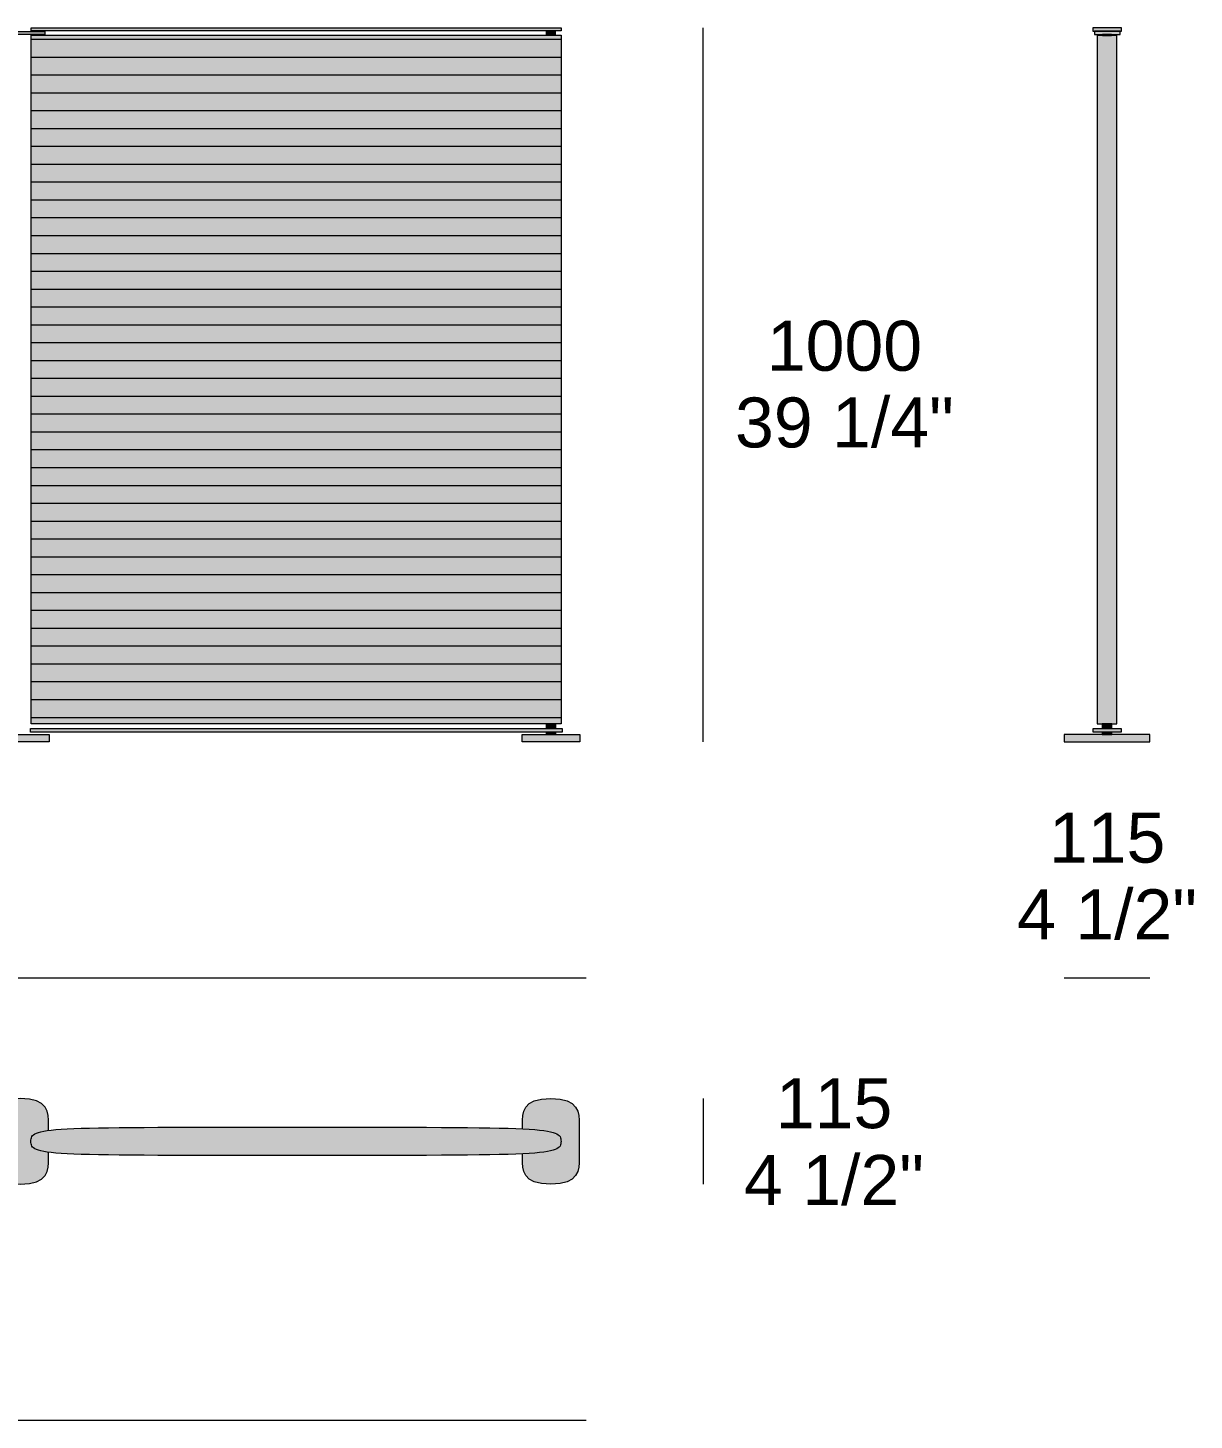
# Model space of a CAD drawing. Header units: millimetres. Extents: x -23380 to 52531, y -5628 to 1041.
# Drawn here: x -11021 to -9387, y -1709 to 241 of the extents above; entities that cross this region are included whole.
import ezdxf

# ---------------------------------------------------------------- set-up
doc = ezdxf.new("R2010")
doc.units = ezdxf.units.MM
for name, color, linetype, lineweight in [('dimensions', 7, 'Continuous', 5), ('drawing', 7, 'Continuous', 5), ('hatch', 9, 'Continuous', 5), ('ropes', 7, 'Continuous', 0)]:
    doc.layers.add(name, color=color, linetype=linetype, lineweight=lineweight)
doc.styles.add('Poliform mm', font='arial.ttf')
doc.styles.add('Poliform pollici', font='arial.ttf')

msp = doc.modelspace()

# ---------------------------------------------------------------- hatches: boundary and pattern name
at = {"layer": 'hatch'}
for points in [[(-11024.8, 231.6), (-11037.7, 231.6), (-11065.8, 231.6), (-11065.8, 235.7), (-10997.1, 235.7), (-10997.1, 231.6)], [(-10274, 236.6), (-11016.2, 236.6), (-11016.2, 240.9), (-10274, 240.9)], [(-10281.7, 230.7), (-10294.4, 230.7), (-10294.4, 236.6), (-10281.7, 236.6)], [(-9529.4, 236.4), (-9529.4, 240.9), (-9488.8, 240.9), (-9488.8, 236.4)], [(-9490.7, 236.4), (-9490.7, 231.6), (-9526.9, 231.6), (-9526.9, 236.4)], [(-10274, -734.1), (-11016.2, -734.1), (-11016.2, 230.7), (-10274, 230.7)], [(-9502.7, -734.2), (-9515.9, -734.2), (-9523, -734.2), (-9523, 230.4), (-9515.8, 230.4), (-9502.8, 230.4), (-9495.5, 230.4), (-9495.5, -734.2)], [(-9502.8, 231.6), (-9502.8, 230.4), (-9515.8, 230.4), (-9515.8, 231.6)], [(-10272.3, -745.8), (-11017.1, -745.8), (-11017.1, -740.7), (-10272.3, -740.7)], [(-10294.4, -740.7), (-10294.4, -734.1), (-10281.7, -734.1), (-10281.7, -740.7)], [(-9529.1, -745.2), (-9529.1, -740.9), (-9489.2, -740.9), (-9489.2, -745.2)], [(-9502.7, -740.9), (-9515.9, -740.9), (-9515.9, -734.2), (-9502.7, -734.2)], [(-10991.2, -759.1), (-11071.9, -759.1), (-11071.9, -749.1), (-10991.2, -749.1)], [(-10294.4, -749.1), (-10281.7, -749.1), (-10248, -749.1), (-10248, -759.1), (-10328.7, -759.1), (-10328.7, -749.1)], [(-10281.7, -745.8), (-10281.7, -749.1), (-10294.4, -749.1), (-10294.4, -745.8)], [(-9569.2, -759.1), (-9569.2, -749.2), (-9449.2, -749.2), (-9449.2, -759.1)], [(-9515.9, -745.2), (-9502.7, -745.2), (-9502.7, -749.2), (-9515.9, -749.2)], [(-10991.9, -1334.1), (-10991.9, -1345.7), (-10992, -1348.9), (-10992.1, -1350.5), (-10992.2, -1352), (-10992.3, -1353.6), (-10992.4, -1354.4), (-10992.5, -1355.2), (-10992.7, -1356), (-10992.8, -1356.8), (-10993, -1357.5), (-10993.1, -1358.3), (-10993.3, -1359.1), (-10993.5, -1359.8), (-10993.8, -1360.6), (-10994, -1361.3), (-10994.3, -1362), (-10994.6, -1362.8), (-10994.9, -1363.5), (-10995.2, -1364.2), (-10995.4, -1364.5), (-10995.6, -1364.9), (-10995.8, -1365.2), (-10996, -1365.6), (-10996.2, -1365.9), (-10996.4, -1366.2), (-10996.7, -1366.6), (-10996.9, -1366.9), (-10997.1, -1367.2), (-10997.4, -1367.5), (-10997.6, -1367.9), (-10997.9, -1368.2), (-10998.2, -1368.5), (-10998.4, -1368.8), (-10998.7, -1369.1), (-10999, -1369.4), (-10999.3, -1369.7), (-10999.6, -1370), (-10999.9, -1370.3), (-11000.2, -1370.6), (-11000.6, -1370.9), (-11000.9, -1371.2), (-11001.3, -1371.4), (-11001.6, -1371.7), (-11002, -1372), (-11002.4, -1372.2), (-11002.8, -1372.5), (-11003.2, -1372.8), (-11003.6, -1373), (-11004, -1373.3), (-11004.4, -1373.5), (-11004.8, -1373.7), (-11005.7, -1374.2), (-11006.7, -1374.6), (-11007.7, -1375.1), (-11008.7, -1375.5), (-11009.8, -1375.9), (-11010.9, -1376.2), (-11012.1, -1376.6), (-11013.3, -1376.9), (-11014.5, -1377.2), (-11015.8, -1377.5), (-11017.2, -1377.7), (-11018.6, -1377.9), (-11020, -1378.1), (-11021.5, -1378.3), (-11023.1, -1378.5), (-11024.7, -1378.6), (-11026.4, -1378.7), (-11028.1, -1378.7), (-11031.7, -1378.8), (-11035.3, -1378.7), (-11037, -1378.7), (-11038.7, -1378.6), (-11040.3, -1378.5), (-11041.9, -1378.3), (-11043.4, -1378.1), (-11044.8, -1377.9), (-11046.2, -1377.7), (-11047.6, -1377.5), (-11048.9, -1377.2), (-11050.1, -1376.9), (-11051.4, -1376.6), (-11052.5, -1376.2), (-11053.6, -1375.9), (-11054.7, -1375.5), (-11055.7, -1375.1), (-11056.7, -1374.6), (-11057.7, -1374.2), (-11058.6, -1373.7), (-11059, -1373.5), (-11059.4, -1373.3), (-11059.8, -1373), (-11060.2, -1372.8), (-11060.6, -1372.5), (-11061, -1372.2), (-11061.4, -1372), (-11061.8, -1371.7), (-11062.1, -1371.4), (-11062.5, -1371.2), (-11062.8, -1370.9), (-11063.2, -1370.6), (-11063.5, -1370.3), (-11063.8, -1370), (-11064.1, -1369.7), (-11064.4, -1369.4), (-11064.7, -1369.1), (-11065, -1368.8), (-11065.3, -1368.5), (-11065.5, -1368.2), (-11065.8, -1367.9), (-11066, -1367.5), (-11066.3, -1367.2), (-11066.5, -1366.9), (-11066.7, -1366.6), (-11067, -1366.2), (-11067.2, -1365.9), (-11067.4, -1365.6), (-11067.6, -1365.2), (-11067.8, -1364.9), (-11068, -1364.5), (-11068.2, -1364.2), (-11068.5, -1363.5), (-11068.8, -1362.8), (-11069.1, -1362), (-11069.4, -1361.3), (-11069.6, -1360.6), (-11069.9, -1359.8), (-11070.1, -1359.1), (-11070.3, -1358.3), (-11070.4, -1357.5), (-11070.6, -1356.8), (-11070.7, -1356), (-11070.9, -1355.2), (-11071, -1354.4), (-11071.1, -1353.6), (-11071.2, -1352), (-11071.3, -1350.5), (-11071.4, -1348.9), (-11071.5, -1345.7), (-11071.5, -1334.1), (-11067.5, -1333.6), (-11064, -1333), (-11062.3, -1332.6), (-11060.8, -1332.3), (-11059.4, -1332), (-11058.1, -1331.6), (-11056.9, -1331.2), (-11055.8, -1330.9), (-11055.2, -1330.7), (-11054.7, -1330.5), (-11054.2, -1330.3), (-11053.8, -1330), (-11053.3, -1329.8), (-11052.9, -1329.6), (-11052.5, -1329.4), (-11052.1, -1329.2), (-11051.7, -1329), (-11051.3, -1328.7), (-11051, -1328.5), (-11050.7, -1328.3), (-11050.4, -1328), (-11050.1, -1327.8), (-11049.9, -1327.7), (-11049.8, -1327.6), (-11049.7, -1327.4), (-11049.5, -1327.3), (-11049.4, -1327.2), (-11049.3, -1327.1), (-11049.2, -1326.9), (-11049, -1326.8), (-11048.9, -1326.7), (-11048.8, -1326.6), (-11048.7, -1326.4), (-11048.6, -1326.3), (-11048.5, -1326.2), (-11048.4, -1326), (-11048.3, -1325.9), (-11048.3, -1325.8), (-11048.2, -1325.6), (-11048.1, -1325.5), (-11048, -1325.4), (-11047.9, -1325.2), (-11047.9, -1325.1), (-11047.8, -1324.9), (-11047.7, -1324.8), (-11047.7, -1324.6), (-11047.6, -1324.5), (-11047.5, -1324.4), (-11047.4, -1324.1), (-11047.3, -1323.8), (-11047.2, -1323.5), (-11047.2, -1323.2), (-11047.1, -1322.9), (-11047, -1322.6), (-11047, -1322.2), (-11046.9, -1321.9), (-11046.9, -1321.6), (-11046.8, -1321.3), (-11046.8, -1320.9), (-11046.8, -1320.3), (-11046.7, -1319.6), (-11046.7, -1318.9), (-11046.7, -1318.1), (-11046.8, -1317.5), (-11046.8, -1316.8), (-11046.8, -1316.4), (-11046.9, -1316.1), (-11046.9, -1315.8), (-11047, -1315.5), (-11047, -1315.2), (-11047.1, -1314.8), (-11047.2, -1314.5), (-11047.2, -1314.2), (-11047.3, -1313.9), (-11047.4, -1313.6), (-11047.5, -1313.3), (-11047.6, -1313.2), (-11047.7, -1313.1), (-11047.7, -1312.9), (-11047.8, -1312.8), (-11047.9, -1312.6), (-11047.9, -1312.5), (-11048, -1312.4), (-11048.1, -1312.2), (-11048.2, -1312.1), (-11048.3, -1311.9), (-11048.3, -1311.8), (-11048.4, -1311.7), (-11048.5, -1311.5), (-11048.6, -1311.4), (-11048.7, -1311.3), (-11048.8, -1311.2), (-11048.9, -1311), (-11049, -1310.9), (-11049.2, -1310.8), (-11049.3, -1310.6), (-11049.4, -1310.5), (-11049.5, -1310.4), (-11049.7, -1310.3), (-11049.8, -1310.1), (-11049.9, -1310), (-11050.1, -1309.9), (-11050.4, -1309.7), (-11050.7, -1309.4), (-11051, -1309.2), (-11051.3, -1309), (-11051.7, -1308.7), (-11052.1, -1308.5), (-11052.5, -1308.3), (-11052.9, -1308.1), (-11053.3, -1307.9), (-11053.8, -1307.7), (-11054.2, -1307.5), (-11054.7, -1307.3), (-11055.2, -1307.1), (-11055.8, -1306.9), (-11056.9, -1306.5), (-11058.1, -1306.1), (-11059.4, -1305.8), (-11060.8, -1305.4), (-11062.3, -1305.1), (-11064, -1304.8), (-11067.5, -1304.1), (-11071.5, -1303.6), (-11071.5, -1295.6), (-11071.5, -1292.4), (-11071.4, -1289.2), (-11071.3, -1287.6), (-11071.2, -1285.9), (-11071.1, -1284.3), (-11070.9, -1282.7), (-11070.7, -1282), (-11070.6, -1281.2), (-11070.4, -1280.4), (-11070.3, -1279.6), (-11070.1, -1278.8), (-11069.9, -1278.1), (-11069.6, -1277.3), (-11069.4, -1276.6), (-11069.1, -1275.8), (-11068.8, -1275.1), (-11068.5, -1274.4), (-11068.2, -1273.6), (-11068, -1273.3), (-11067.8, -1272.9), (-11067.6, -1272.6), (-11067.4, -1272.2), (-11067.2, -1271.9), (-11067, -1271.6), (-11066.7, -1271.2), (-11066.5, -1270.9), (-11066.3, -1270.6), (-11066, -1270.2), (-11065.8, -1269.9), (-11065.5, -1269.6), (-11065.3, -1269.3), (-11065, -1269), (-11064.7, -1268.6), (-11064.4, -1268.3), (-11064.1, -1268), (-11063.8, -1267.7), (-11063.5, -1267.4), (-11063.2, -1267.1), (-11062.8, -1266.9), (-11062.5, -1266.6), (-11062.1, -1266.3), (-11061.8, -1266), (-11061.4, -1265.7), (-11061, -1265.5), (-11060.6, -1265.2), (-11060.2, -1264.9), (-11059.8, -1264.7), (-11059.4, -1264.4), (-11059, -1264.2), (-11058.6, -1264), (-11058.1, -1263.7), (-11057.7, -1263.5), (-11056.7, -1263), (-11055.7, -1262.6), (-11054.7, -1262.2), (-11053.6, -1261.8), (-11052.5, -1261.4), (-11051.4, -1261.1), (-11050.1, -1260.8), (-11048.9, -1260.5), (-11047.6, -1260.2), (-11046.2, -1259.9), (-11044.8, -1259.7), (-11043.4, -1259.5), (-11041.9, -1259.3), (-11040.3, -1259.2), (-11038.7, -1259), (-11037, -1258.9), (-11035.3, -1258.9), (-11031.7, -1258.8), (-11028.1, -1258.9), (-11026.4, -1258.9), (-11024.7, -1259), (-11023.1, -1259.2), (-11021.5, -1259.3), (-11020, -1259.5), (-11018.6, -1259.7), (-11017.2, -1259.9), (-11015.8, -1260.2), (-11014.5, -1260.5), (-11013.3, -1260.8), (-11012, -1261.1), (-11010.9, -1261.4), (-11009.8, -1261.8), (-11008.7, -1262.2), (-11007.7, -1262.6), (-11006.7, -1263), (-11005.7, -1263.5), (-11005.3, -1263.7), (-11004.8, -1264), (-11004.4, -1264.2), (-11004, -1264.4), (-11003.6, -1264.7), (-11003.2, -1264.9), (-11002.8, -1265.2), (-11002.4, -1265.5), (-11002, -1265.7), (-11001.6, -1266), (-11001.3, -1266.3), (-11000.9, -1266.6), (-11000.6, -1266.9), (-11000.2, -1267.1), (-10999.9, -1267.4), (-10999.6, -1267.7), (-10999.3, -1268), (-10999, -1268.3), (-10998.7, -1268.6), (-10998.4, -1269), (-10998.2, -1269.3), (-10997.9, -1269.6), (-10997.6, -1269.9), (-10997.4, -1270.2), (-10997.1, -1270.6), (-10996.9, -1270.9), (-10996.7, -1271.2), (-10996.4, -1271.6), (-10996.2, -1271.9), (-10996, -1272.2), (-10995.8, -1272.6), (-10995.6, -1272.9), (-10995.4, -1273.3), (-10995.2, -1273.6), (-10994.9, -1274.4), (-10994.6, -1275.1), (-10994.3, -1275.8), (-10994, -1276.6), (-10993.8, -1277.3), (-10993.5, -1278.1), (-10993.3, -1278.8), (-10993.1, -1279.6), (-10993, -1280.4), (-10992.8, -1281.2), (-10992.7, -1282), (-10992.5, -1282.7), (-10992.3, -1284.3), (-10992.2, -1285.9), (-10992.1, -1287.6), (-10992, -1289.2), (-10991.9, -1292.4), (-10991.9, -1303.6), (-10995.9, -1304.1), (-10999.4, -1304.8), (-11001.1, -1305.1), (-11002.6, -1305.4), (-11004, -1305.8), (-11005.3, -1306.1), (-11006.5, -1306.5), (-11007.6, -1306.9), (-11008.2, -1307.1), (-11008.7, -1307.3), (-11009.2, -1307.5), (-11009.6, -1307.7), (-11010.1, -1307.9), (-11010.5, -1308.1), (-11010.9, -1308.3), (-11011.3, -1308.5), (-11011.7, -1308.7), (-11012.1, -1309), (-11012.4, -1309.2), (-11012.7, -1309.4), (-11013, -1309.7), (-11013.3, -1309.9), (-11013.5, -1310), (-11013.6, -1310.1), (-11013.7, -1310.3), (-11013.9, -1310.4), (-11014, -1310.5), (-11014.1, -1310.6), (-11014.2, -1310.8), (-11014.4, -1310.9), (-11014.5, -1311), (-11014.6, -1311.2), (-11014.7, -1311.3), (-11014.8, -1311.4), (-11014.9, -1311.5), (-11015, -1311.7), (-11015.1, -1311.8), (-11015.1, -1311.9), (-11015.2, -1312.1), (-11015.3, -1312.2), (-11015.4, -1312.4), (-11015.5, -1312.5), (-11015.5, -1312.6), (-11015.6, -1312.8), (-11015.7, -1312.9), (-11015.7, -1313.1), (-11015.8, -1313.2), (-11015.9, -1313.3), (-11016, -1313.6), (-11016.1, -1313.9), (-11016.2, -1314.2), (-11016.2, -1314.5), (-11016.3, -1314.8), (-11016.4, -1315.2), (-11016.4, -1315.5), (-11016.5, -1315.8), (-11016.5, -1316.1), (-11016.6, -1316.4), (-11016.6, -1316.8), (-11016.6, -1317.5), (-11016.7, -1318.1), (-11016.7, -1318.9), (-11016.7, -1319.6), (-11016.6, -1320.3), (-11016.6, -1320.9), (-11016.6, -1321.3), (-11016.5, -1321.6), (-11016.5, -1321.9), (-11016.4, -1322.2), (-11016.4, -1322.6), (-11016.3, -1322.9), (-11016.2, -1323.2), (-11016.2, -1323.5), (-11016.1, -1323.8), (-11016, -1324.1), (-11015.9, -1324.4), (-11015.8, -1324.5), (-11015.7, -1324.6), (-11015.7, -1324.8), (-11015.6, -1324.9), (-11015.5, -1325.1), (-11015.5, -1325.2), (-11015.4, -1325.4), (-11015.3, -1325.5), (-11015.2, -1325.6), (-11015.1, -1325.8), (-11015.1, -1325.9), (-11015, -1326), (-11014.9, -1326.2), (-11014.8, -1326.3), (-11014.7, -1326.4), (-11014.6, -1326.6), (-11014.5, -1326.7), (-11014.4, -1326.8), (-11014.2, -1326.9), (-11014.1, -1327.1), (-11014, -1327.2), (-11013.9, -1327.3), (-11013.7, -1327.4), (-11013.6, -1327.6), (-11013.5, -1327.7), (-11013.3, -1327.8), (-11013, -1328), (-11012.7, -1328.3), (-11012.4, -1328.5), (-11012.1, -1328.7), (-11011.7, -1329), (-11011.3, -1329.2), (-11010.9, -1329.4), (-11010.5, -1329.6), (-11010.1, -1329.8), (-11009.6, -1330), (-11009.2, -1330.3), (-11008.7, -1330.5), (-11008.2, -1330.7), (-11007.6, -1330.9), (-11006.5, -1331.2), (-11005.3, -1331.6), (-11004, -1332), (-11002.6, -1332.3), (-11001.1, -1332.6), (-10999.4, -1333), (-10995.9, -1333.6)], [(-10328.3, -1301.4), (-10328.3, -1292.4), (-10328.2, -1289.2), (-10328.1, -1287.6), (-10328, -1285.9), (-10327.9, -1284.3), (-10327.7, -1282.7), (-10327.6, -1282), (-10327.4, -1281.2), (-10327.3, -1280.4), (-10327.1, -1279.6), (-10326.9, -1278.8), (-10326.7, -1278.1), (-10326.5, -1277.3), (-10326.2, -1276.6), (-10325.9, -1275.8), (-10325.6, -1275.1), (-10325.3, -1274.4), (-10325, -1273.6), (-10324.8, -1273.3), (-10324.6, -1272.9), (-10324.4, -1272.6), (-10324.2, -1272.2), (-10324, -1271.9), (-10323.8, -1271.6), (-10323.6, -1271.2), (-10323.3, -1270.9), (-10323.1, -1270.6), (-10322.8, -1270.2), (-10322.6, -1269.9), (-10322.3, -1269.6), (-10322.1, -1269.3), (-10321.8, -1269), (-10321.5, -1268.6), (-10321.2, -1268.3), (-10320.9, -1268), (-10320.6, -1267.7), (-10320.3, -1267.4), (-10320, -1267.1), (-10319.6, -1266.9), (-10319.3, -1266.6), (-10318.9, -1266.3), (-10318.6, -1266), (-10318.2, -1265.7), (-10317.8, -1265.5), (-10317.5, -1265.2), (-10317.1, -1264.9), (-10316.6, -1264.7), (-10316.2, -1264.4), (-10315.8, -1264.2), (-10315.4, -1264), (-10314.9, -1263.7), (-10314.5, -1263.5), (-10313.5, -1263), (-10312.5, -1262.6), (-10311.5, -1262.2), (-10310.4, -1261.8), (-10309.3, -1261.4), (-10308.2, -1261.1), (-10307, -1260.8), (-10305.7, -1260.5), (-10304.4, -1260.2), (-10303, -1259.9), (-10301.6, -1259.7), (-10300.2, -1259.5), (-10298.7, -1259.3), (-10297.1, -1259.2), (-10295.5, -1259), (-10293.9, -1258.9), (-10292.1, -1258.9), (-10288.5, -1258.8), (-10284.9, -1258.9), (-10283.2, -1258.9), (-10281.5, -1259), (-10279.9, -1259.2), (-10278.3, -1259.3), (-10276.8, -1259.5), (-10275.4, -1259.7), (-10274, -1259.9), (-10272.6, -1260.2), (-10271.3, -1260.5), (-10270.1, -1260.8), (-10268.9, -1261.1), (-10267.7, -1261.4), (-10266.6, -1261.8), (-10265.5, -1262.2), (-10264.5, -1262.6), (-10263.5, -1263), (-10262.6, -1263.5), (-10262.1, -1263.7), (-10261.7, -1264), (-10261.2, -1264.2), (-10260.8, -1264.4), (-10260.4, -1264.7), (-10260, -1264.9), (-10259.6, -1265.2), (-10259.2, -1265.5), (-10258.8, -1265.7), (-10258.4, -1266), (-10258.1, -1266.3), (-10257.7, -1266.6), (-10257.4, -1266.9), (-10257.1, -1267.1), (-10256.7, -1267.4), (-10256.4, -1267.7), (-10256.1, -1268), (-10255.8, -1268.3), (-10255.5, -1268.6), (-10255.2, -1269), (-10255, -1269.3), (-10254.7, -1269.6), (-10254.4, -1269.9), (-10254.2, -1270.2), (-10253.9, -1270.6), (-10253.7, -1270.9), (-10253.5, -1271.2), (-10253.3, -1271.6), (-10253, -1271.9), (-10252.8, -1272.2), (-10252.6, -1272.6), (-10252.4, -1272.9), (-10252.2, -1273.3), (-10252.1, -1273.6), (-10251.7, -1274.4), (-10251.4, -1275.1), (-10251.1, -1275.8), (-10250.8, -1276.6), (-10250.6, -1277.3), (-10250.3, -1278.1), (-10250.1, -1278.8), (-10249.9, -1279.6), (-10249.8, -1280.4), (-10249.6, -1281.2), (-10249.5, -1282), (-10249.4, -1282.7), (-10249.1, -1284.3), (-10249, -1285.9), (-10248.9, -1287.6), (-10248.8, -1289.2), (-10248.7, -1292.4), (-10248.7, -1345.7), (-10248.8, -1348.9), (-10248.9, -1350.5), (-10249, -1352), (-10249.1, -1353.6), (-10249.2, -1354.4), (-10249.4, -1355.2), (-10249.5, -1356), (-10249.6, -1356.8), (-10249.8, -1357.5), (-10249.9, -1358.3), (-10250.1, -1359.1), (-10250.3, -1359.8), (-10250.6, -1360.6), (-10250.8, -1361.3), (-10251.1, -1362), (-10251.4, -1362.8), (-10251.7, -1363.5), (-10252.1, -1364.2), (-10252.2, -1364.5), (-10252.4, -1364.9), (-10252.6, -1365.2), (-10252.8, -1365.6), (-10253, -1365.9), (-10253.3, -1366.2), (-10253.5, -1366.6), (-10253.7, -1366.9), (-10253.9, -1367.2), (-10254.2, -1367.5), (-10254.4, -1367.9), (-10254.7, -1368.2), (-10255, -1368.5), (-10255.2, -1368.8), (-10255.5, -1369.1), (-10255.8, -1369.4), (-10256.1, -1369.7), (-10256.4, -1370), (-10256.7, -1370.3), (-10257.1, -1370.6), (-10257.4, -1370.9), (-10257.7, -1371.2), (-10258.1, -1371.4), (-10258.4, -1371.7), (-10258.8, -1372), (-10259.2, -1372.2), (-10259.6, -1372.5), (-10260, -1372.8), (-10260.4, -1373), (-10260.8, -1373.3), (-10261.2, -1373.5), (-10261.7, -1373.7), (-10262.6, -1374.2), (-10263.5, -1374.6), (-10264.5, -1375.1), (-10265.5, -1375.5), (-10266.6, -1375.9), (-10267.7, -1376.2), (-10268.9, -1376.6), (-10270.1, -1376.9), (-10271.3, -1377.2), (-10272.6, -1377.5), (-10274, -1377.7), (-10275.4, -1377.9), (-10276.8, -1378.1), (-10278.3, -1378.3), (-10279.9, -1378.5), (-10281.5, -1378.6), (-10283.2, -1378.7), (-10284.9, -1378.7), (-10288.5, -1378.8), (-10292.1, -1378.7), (-10293.8, -1378.7), (-10295.5, -1378.6), (-10297.1, -1378.5), (-10298.7, -1378.3), (-10300.2, -1378.1), (-10301.6, -1377.9), (-10303, -1377.7), (-10304.4, -1377.5), (-10305.7, -1377.2), (-10307, -1376.9), (-10308.2, -1376.6), (-10309.3, -1376.2), (-10310.4, -1375.9), (-10311.5, -1375.5), (-10312.5, -1375.1), (-10313.5, -1374.6), (-10314.5, -1374.2), (-10315.4, -1373.7), (-10315.8, -1373.5), (-10316.2, -1373.3), (-10316.6, -1373), (-10317.1, -1372.8), (-10317.4, -1372.5), (-10317.8, -1372.2), (-10318.2, -1372), (-10318.6, -1371.7), (-10318.9, -1371.4), (-10319.3, -1371.2), (-10319.6, -1370.9), (-10320, -1370.6), (-10320.3, -1370.3), (-10320.6, -1370), (-10320.9, -1369.7), (-10321.2, -1369.4), (-10321.5, -1369.1), (-10321.8, -1368.8), (-10322.1, -1368.5), (-10322.3, -1368.2), (-10322.6, -1367.9), (-10322.8, -1367.5), (-10323.1, -1367.2), (-10323.3, -1366.9), (-10323.6, -1366.6), (-10323.8, -1366.2), (-10324, -1365.9), (-10324.2, -1365.6), (-10324.4, -1365.2), (-10324.6, -1364.9), (-10324.8, -1364.5), (-10325, -1364.2), (-10325.3, -1363.5), (-10325.6, -1362.8), (-10325.9, -1362), (-10326.2, -1361.3), (-10326.5, -1360.6), (-10326.7, -1359.8), (-10326.9, -1359.1), (-10327.1, -1358.3), (-10327.3, -1357.5), (-10327.4, -1356.8), (-10327.6, -1356), (-10327.7, -1355.2), (-10327.8, -1354.4), (-10327.9, -1353.6), (-10328, -1352), (-10328.1, -1350.5), (-10328.2, -1348.9), (-10328.3, -1345.7), (-10328.3, -1336.3), (-10311.5, -1335.3), (-10304.6, -1334.6), (-10298.6, -1333.9), (-10295.9, -1333.6), (-10293.4, -1333.2), (-10291.1, -1332.8), (-10289, -1332.3), (-10287.1, -1331.9), (-10286.2, -1331.6), (-10285.3, -1331.4), (-10284.5, -1331.2), (-10283.8, -1330.9), (-10283, -1330.7), (-10282.3, -1330.4), (-10281.7, -1330.1), (-10281, -1329.9), (-10280.4, -1329.6), (-10279.9, -1329.3), (-10279.4, -1329), (-10279.1, -1328.9), (-10278.9, -1328.7), (-10278.6, -1328.6), (-10278.4, -1328.4), (-10278.2, -1328.3), (-10278, -1328.1), (-10277.8, -1328), (-10277.6, -1327.8), (-10277.4, -1327.6), (-10277.2, -1327.5), (-10277, -1327.3), (-10276.9, -1327.2), (-10276.7, -1327), (-10276.5, -1326.8), (-10276.4, -1326.7), (-10276.3, -1326.5), (-10276.1, -1326.3), (-10276, -1326.2), (-10275.9, -1326), (-10275.7, -1325.8), (-10275.6, -1325.6), (-10275.5, -1325.5), (-10275.4, -1325.3), (-10275.3, -1325.1), (-10275.2, -1324.9), (-10275.1, -1324.7), (-10275, -1324.5), (-10275, -1324.3), (-10274.9, -1324.2), (-10274.8, -1324), (-10274.7, -1323.8), (-10274.7, -1323.6), (-10274.6, -1323.4), (-10274.6, -1323.2), (-10274.5, -1323), (-10274.5, -1322.8), (-10274.4, -1322.6), (-10274.4, -1322.4), (-10274.3, -1322), (-10274.3, -1321.5), (-10274.2, -1321.1), (-10274.2, -1320.7), (-10274.2, -1320.2), (-10274.1, -1319.8), (-10274.1, -1318.9), (-10274.1, -1317.9), (-10274.2, -1317.5), (-10274.2, -1317), (-10274.2, -1316.6), (-10274.3, -1316.2), (-10274.3, -1315.8), (-10274.4, -1315.3), (-10274.4, -1315.1), (-10274.5, -1314.9), (-10274.5, -1314.7), (-10274.6, -1314.5), (-10274.6, -1314.3), (-10274.7, -1314.1), (-10274.7, -1313.9), (-10274.8, -1313.7), (-10274.9, -1313.6), (-10275, -1313.4), (-10275, -1313.2), (-10275.1, -1313), (-10275.2, -1312.8), (-10275.3, -1312.6), (-10275.4, -1312.4), (-10275.5, -1312.3), (-10275.6, -1312.1), (-10275.7, -1311.9), (-10275.9, -1311.7), (-10276, -1311.6), (-10276.1, -1311.4), (-10276.3, -1311.2), (-10276.4, -1311), (-10276.5, -1310.9), (-10276.7, -1310.7), (-10276.9, -1310.5), (-10277, -1310.4), (-10277.2, -1310.2), (-10277.4, -1310.1), (-10277.6, -1309.9), (-10277.8, -1309.7), (-10278, -1309.6), (-10278.2, -1309.4), (-10278.4, -1309.3), (-10278.6, -1309.1), (-10278.9, -1309), (-10279.1, -1308.8), (-10279.4, -1308.7), (-10279.9, -1308.4), (-10280.4, -1308.1), (-10281, -1307.8), (-10281.7, -1307.6), (-10282.3, -1307.3), (-10283, -1307), (-10283.8, -1306.8), (-10284.5, -1306.5), (-10285.3, -1306.3), (-10286.2, -1306.1), (-10287.1, -1305.8), (-10289, -1305.4), (-10291.1, -1304.9), (-10293.4, -1304.5), (-10295.9, -1304.1), (-10298.6, -1303.8), (-10304.6, -1303.1), (-10311.5, -1302.5)], [(-10274.1, -1318.9), (-10274.1, -1319.8), (-10274.2, -1320.2), (-10274.2, -1320.7), (-10274.2, -1321.1), (-10274.3, -1321.5), (-10274.3, -1322), (-10274.4, -1322.4), (-10274.4, -1322.6), (-10274.5, -1322.8), (-10274.5, -1323), (-10274.6, -1323.2), (-10274.6, -1323.4), (-10274.7, -1323.6), (-10274.7, -1323.8), (-10274.8, -1324), (-10274.9, -1324.2), (-10275, -1324.3), (-10275, -1324.5), (-10275.1, -1324.7), (-10275.2, -1324.9), (-10275.3, -1325.1), (-10275.4, -1325.3), (-10275.5, -1325.5), (-10275.6, -1325.6), (-10275.7, -1325.8), (-10275.9, -1326), (-10276, -1326.2), (-10276.1, -1326.3), (-10276.3, -1326.5), (-10276.4, -1326.7), (-10276.5, -1326.8), (-10276.7, -1327), (-10276.9, -1327.2), (-10277, -1327.3), (-10277.2, -1327.5), (-10277.4, -1327.6), (-10277.6, -1327.8), (-10277.8, -1328), (-10278, -1328.1), (-10278.2, -1328.3), (-10278.4, -1328.4), (-10278.6, -1328.6), (-10278.9, -1328.7), (-10279.1, -1328.9), (-10279.4, -1329), (-10279.9, -1329.3), (-10280.4, -1329.6), (-10281, -1329.9), (-10281.7, -1330.1), (-10282.3, -1330.4), (-10283, -1330.7), (-10283.8, -1330.9), (-10284.5, -1331.2), (-10285.3, -1331.4), (-10286.2, -1331.6), (-10287.1, -1331.9), (-10289, -1332.3), (-10291.1, -1332.8), (-10293.4, -1333.2), (-10295.9, -1333.6), (-10298.6, -1333.9), (-10304.6, -1334.6), (-10311.5, -1335.3), (-10328.3, -1336.3), (-10374.9, -1337.7), (-10890.2, -1338.2), (-10954.2, -1336.8), (-10975.9, -1335.7), (-10984.6, -1334.9), (-10991.9, -1334.1), (-10995.9, -1333.6), (-10999.4, -1333), (-11001.1, -1332.6), (-11002.6, -1332.3), (-11004, -1332), (-11005.3, -1331.6), (-11006.5, -1331.2), (-11007.6, -1330.9), (-11008.2, -1330.7), (-11008.7, -1330.5), (-11009.2, -1330.3), (-11009.6, -1330), (-11010.1, -1329.8), (-11010.5, -1329.6), (-11010.9, -1329.4), (-11011.3, -1329.2), (-11011.7, -1329), (-11012.1, -1328.7), (-11012.4, -1328.5), (-11012.7, -1328.3), (-11013, -1328), (-11013.3, -1327.8), (-11013.5, -1327.7), (-11013.6, -1327.6), (-11013.7, -1327.4), (-11013.9, -1327.3), (-11014, -1327.2), (-11014.1, -1327.1), (-11014.2, -1326.9), (-11014.4, -1326.8), (-11014.5, -1326.7), (-11014.6, -1326.6), (-11014.7, -1326.4), (-11014.8, -1326.3), (-11014.9, -1326.2), (-11015, -1326), (-11015.1, -1325.9), (-11015.1, -1325.8), (-11015.2, -1325.6), (-11015.3, -1325.5), (-11015.4, -1325.4), (-11015.5, -1325.2), (-11015.5, -1325.1), (-11015.6, -1324.9), (-11015.7, -1324.8), (-11015.7, -1324.6), (-11015.8, -1324.5), (-11015.9, -1324.4), (-11016, -1324.1), (-11016.1, -1323.8), (-11016.2, -1323.5), (-11016.2, -1323.2), (-11016.3, -1322.9), (-11016.4, -1322.6), (-11016.4, -1322.2), (-11016.5, -1321.9), (-11016.5, -1321.6), (-11016.6, -1321.3), (-11016.6, -1320.9), (-11016.6, -1320.3), (-11016.7, -1319.6), (-11016.7, -1318.9), (-11016.7, -1318.1), (-11016.6, -1317.5), (-11016.6, -1316.8), (-11016.6, -1316.4), (-11016.5, -1316.1), (-11016.5, -1315.8), (-11016.4, -1315.5), (-11016.4, -1315.2), (-11016.3, -1314.8), (-11016.2, -1314.5), (-11016.2, -1314.2), (-11016.1, -1313.9), (-11016, -1313.6), (-11015.9, -1313.3), (-11015.8, -1313.2), (-11015.7, -1313.1), (-11015.7, -1312.9), (-11015.6, -1312.8), (-11015.5, -1312.6), (-11015.5, -1312.5), (-11015.4, -1312.4), (-11015.3, -1312.2), (-11015.2, -1312.1), (-11015.1, -1311.9), (-11015.1, -1311.8), (-11015, -1311.7), (-11014.9, -1311.5), (-11014.8, -1311.4), (-11014.7, -1311.3), (-11014.6, -1311.2), (-11014.5, -1311), (-11014.4, -1310.9), (-11014.2, -1310.8), (-11014.1, -1310.6), (-11014, -1310.5), (-11013.9, -1310.4), (-11013.7, -1310.3), (-11013.6, -1310.1), (-11013.5, -1310), (-11013.3, -1309.9), (-11013, -1309.7), (-11012.7, -1309.4), (-11012.4, -1309.2), (-11012.1, -1309), (-11011.7, -1308.7), (-11011.3, -1308.5), (-11010.9, -1308.3), (-11010.5, -1308.1), (-11010.1, -1307.9), (-11009.6, -1307.7), (-11009.2, -1307.5), (-11008.7, -1307.3), (-11008.2, -1307.1), (-11007.6, -1306.9), (-11006.5, -1306.5), (-11005.3, -1306.1), (-11004, -1305.8), (-11002.6, -1305.4), (-11001.1, -1305.1), (-10999.4, -1304.8), (-10995.9, -1304.1), (-10991.9, -1303.6), (-10984.6, -1302.8), (-10975.9, -1302.1), (-10954.2, -1300.9), (-10890.2, -1299.5), (-10374.9, -1300), (-10328.3, -1301.4), (-10311.5, -1302.5), (-10304.6, -1303.1), (-10298.6, -1303.8), (-10295.9, -1304.1), (-10293.4, -1304.5), (-10291.1, -1304.9), (-10289, -1305.4), (-10287.1, -1305.8), (-10286.2, -1306.1), (-10285.3, -1306.3), (-10284.5, -1306.5), (-10283.8, -1306.8), (-10283, -1307), (-10282.3, -1307.3), (-10281.7, -1307.6), (-10281, -1307.8), (-10280.4, -1308.1), (-10279.9, -1308.4), (-10279.4, -1308.7), (-10279.1, -1308.8), (-10278.9, -1309), (-10278.6, -1309.1), (-10278.4, -1309.3), (-10278.2, -1309.4), (-10278, -1309.6), (-10277.8, -1309.7), (-10277.6, -1309.9), (-10277.4, -1310.1), (-10277.2, -1310.2), (-10277, -1310.4), (-10276.9, -1310.5), (-10276.7, -1310.7), (-10276.5, -1310.9), (-10276.4, -1311), (-10276.3, -1311.2), (-10276.1, -1311.4), (-10276, -1311.6), (-10275.9, -1311.7), (-10275.7, -1311.9), (-10275.6, -1312.1), (-10275.5, -1312.3), (-10275.4, -1312.4), (-10275.3, -1312.6), (-10275.2, -1312.8), (-10275.1, -1313), (-10275, -1313.2), (-10275, -1313.4), (-10274.9, -1313.6), (-10274.8, -1313.7), (-10274.7, -1313.9), (-10274.7, -1314.1), (-10274.6, -1314.3), (-10274.6, -1314.5), (-10274.5, -1314.7), (-10274.5, -1314.9), (-10274.4, -1315.1), (-10274.4, -1315.3), (-10274.3, -1315.8), (-10274.3, -1316.2), (-10274.2, -1316.6), (-10274.2, -1317), (-10274.2, -1317.5), (-10274.1, -1317.9)]]:
    msp.add_hatch(color=256, dxfattribs=at).paths.add_polyline_path(points, flags=0)
at = {"layer": 'ropes', "lineweight": 0}
h = msp.add_hatch(dxfattribs=at)
h.set_pattern_fill('HATCH1', color=256, scale=200, style=0, pattern_type=2)
h.set_pattern_definition([(0, (0, 0), (0, 25), [])])
h.paths.add_polyline_path([(-10274, -734.1), (-11016.2, -734.1), (-11016.2, 230.7), (-10274, 230.7)], flags=0)

# ---------------------------------------------------------------- linework, layer by layer
at = {"layer": 'dimensions'}
for points in [[(-10075.2, -759.1), (-10075.2, 240.9)], [(-12567.1, -1089.8), (-10239.1, -1089.8)], [(-12567.1, -1089.8), (-10270.7, -1089.8)], [(-9569.2, -1089.8), (-9449.2, -1089.8)], [(-10075.2, -1258.8), (-10075.2, -1378.8)], [(-12567.1, -1709.5), (-10239.1, -1709.5)], [(-12567.1, -1709.5), (-10270.7, -1709.5)]]:
    msp.add_lwpolyline(points, dxfattribs=at)
at = {"layer": 'drawing'}
for points in [[(-10997.1, 231.6), (-11065.8, 231.6), (-11065.8, 235.7), (-10997.1, 235.7)], [(-10274, 236.6), (-11016.2, 236.6), (-11016.2, 240.9), (-10274, 240.9)], [(-9529.4, 236.4), (-9488.8, 236.4), (-9488.8, 240.9), (-9529.4, 240.9)], [(-9526.9, 231.6), (-9490.7, 231.6), (-9490.7, 236.4), (-9526.9, 236.4)], [(-10274, -734.1), (-11016.2, -734.1), (-11016.2, 230.7), (-10274, 230.7)], [(-9523, -734.2), (-9495.5, -734.2), (-9495.5, 230.4), (-9523, 230.4)], [(-9515.8, 230.4), (-9502.8, 230.4), (-9502.8, 231.6), (-9515.8, 231.6)], [(-10272.3, -745.8), (-11017.1, -745.8), (-11017.1, -740.7), (-10272.3, -740.7)], [(-9529.1, -745.2), (-9489.2, -745.2), (-9489.2, -740.9), (-9529.1, -740.9)], [(-10991.2, -759.1), (-11071.9, -759.1), (-11071.9, -749.1), (-10991.2, -749.1)], [(-10248, -759.1), (-10328.7, -759.1), (-10328.7, -749.1), (-10248, -749.1)], [(-9569.2, -759.1), (-9449.2, -759.1), (-9449.2, -749.2), (-9569.2, -749.2)]]:
    msp.add_lwpolyline(points, close=True, dxfattribs=at)
for points in [[(-10294.4, 230.7), (-10294.4, 236.6)], [(-10281.7, 230.7), (-10281.7, 236.6)], [(-10294.4, -740.7), (-10294.4, -734.1), (-10281.7, -734.1), (-10281.7, -740.7)], [(-9502.7, -740.9), (-9502.7, -734.2), (-9515.9, -734.2), (-9515.9, -740.9)], [(-10281.7, -745.8), (-10281.7, -749.1), (-10294.4, -749.1), (-10294.4, -745.8)], [(-9515.9, -745.2), (-9515.9, -749.2), (-9502.7, -749.2), (-9502.7, -745.2)]]:
    msp.add_lwpolyline(points, dxfattribs=at)
for points, knots in [([(-10991.9, -1303.6), (-10991.9, -1301), (-10991.9, -1282.1), (-10991.9, -1258.8), (-11031.7, -1258.8), (-11071.5, -1258.8), (-11071.5, -1282.1), (-11071.5, -1301), (-11071.5, -1303.6)], [-77.412422, -77.412422, -77.412422, -77.412422, -66.520524, 0, 0, 0, 66.520524, 77.412422, 77.412422, 77.412422, 77.412422]), ([(-10328.3, -1301.4), (-10328.3, -1299.5), (-10328.3, -1281.2), (-10328.3, -1258.8), (-10288.5, -1258.8), (-10248.7, -1258.8), (-10248.7, -1298.8), (-10248.7, -1339.5), (-10248.7, -1378.8), (-10288.5, -1378.8), (-10328.3, -1378.8), (-10328.3, -1356.6), (-10328.3, -1338.3), (-10328.3, -1336.3)], [-74.403911, -74.403911, -74.403911, -74.403911, -66.520524, 0, 0, 0, 66.520524, 133.041049, 199.561573, 199.561573, 199.561573, 266.082097, 274.568529, 274.568529, 274.568529, 274.568529]), ([(-10274.1, -1318.9), (-10274.1, -1299), (-10289.2, -1299), (-10656.2, -1299), (-11001.6, -1299), (-11016.7, -1299), (-11016.7, -1318.9), (-11016.7, -1338.8), (-11001.6, -1338.8), (-10656.2, -1338.8), (-10289.2, -1338.8), (-10274.1, -1338.8), (-10274.1, -1318.9)], [803.973004, 803.973004, 803.973004, 803.973004, 1205.959506, 1205.959506, 1205.959506, 1607.946008, 1607.946008, 1607.946008, 2009.93251, 2009.93251, 2009.93251, 2411.919012, 2411.919012, 2411.919012, 2411.919012]), ([(-11071.5, -1334.1), (-11071.5, -1336.9), (-11071.5, -1355.7), (-11071.5, -1378.8), (-11031.7, -1378.8), (-10991.9, -1378.8), (-10991.9, -1355.7), (-10991.9, -1336.9), (-10991.9, -1334.1)], [121.516662, 121.516662, 121.516662, 121.516662, 133.041049, 199.561573, 199.561573, 199.561573, 266.082097, 277.606484, 277.606484, 277.606484, 277.606484])]:
    msp.add_open_spline(points, degree=3, knots=knots, dxfattribs=at)

# ---------------------------------------------------------------- texts
at = {"layer": 'dimensions', "char_height": 70, "attachment_point": 5}
for s, insert, width, style in [('1000', (-9877.1, -205), 543.261, 'Poliform mm'), ('39 1/4"', (-9877.1, -312.4), 732.717, 'Poliform pollici'), ('115', (-9509.2, -894), 436.739, 'Poliform mm'), ('4 1/2"', (-9509.2, -1001.4), 630, 'Poliform pollici'), ('115', (-9891.7, -1266), 436.739, 'Poliform mm'), ('4 1/2"', (-9891.7, -1373.5), 630, 'Poliform pollici')]:
    msp.add_mtext(s, dxfattribs=dict(at, insert=insert, width=width, style=style))

doc.saveas('drawing.dxf')
